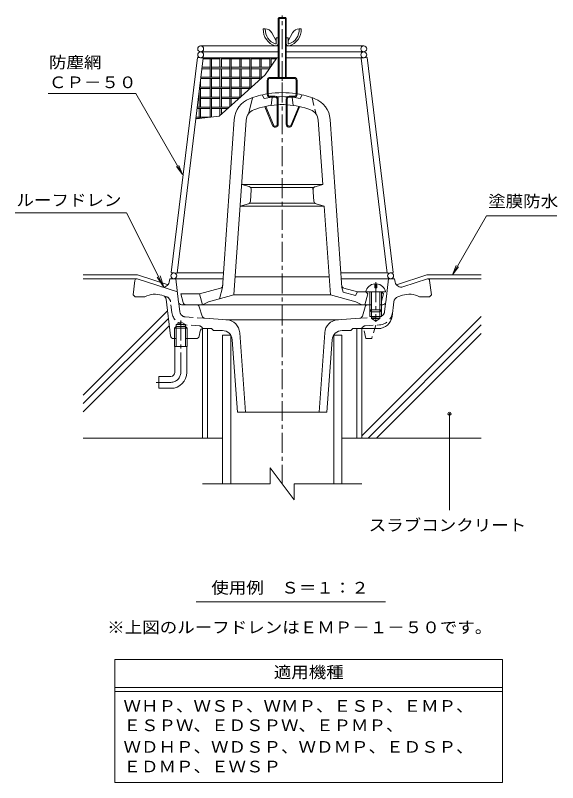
# Model space of a CAD drawing. Units: millimetres, scale not verified. Extents: x -345 to 342, y -270 to 234.
# Drawn here: x 69.1 to 341.7, y -209.1 to 176.3 of the extents above; entities that cross this region are included whole.
import ezdxf
from ezdxf.enums import TextEntityAlignment as Align

# ---------------------------------------------------------------- set-up
doc = ezdxf.new("R2010")
doc.units = ezdxf.units.MM
doc.header["$LTSCALE"] = 2
doc.header["$PDMODE"] = 32
doc.header["$PDSIZE"] = 1.6
doc.linetypes.add('CHAIN1', pattern=[8, 5, -1, 1, -1])
doc.linetypes.add('DASHED2', pattern=[3, 2, -1])
for name, color, linetype, lineweight in [('D-0', 3, 'Continuous', 9), ('D-2', 6, 'Continuous', 9), ('D-3', 4, 'Continuous', 9), ('D-5', 7, 'Continuous', 9), ('D-6', 4, 'Continuous', 9), ('D-9', 7, 'Continuous', 9), ('D-A', 2, 'Continuous', 9), ('D-B', 7, 'Continuous', 9), ('D-D', 7, 'Continuous', 9), ('F-4_F-4ﾚｲﾔ', 7, 'Continuous', 9)]:
    doc.layers.add(name, color=color, linetype=linetype, lineweight=lineweight)
doc.layers.add('D-F', color=2, linetype='Continuous')
doc.styles.add('ＭＳ ゴシック', font='')
doc.styles.get('ＭＳ ゴシック').set_extended_font_data('MS Gothic')

msp = doc.modelspace()

# ---------------------------------------------------------------- linework, layer by layer
at = {"layer": 'D-0', "linetype": 'CHAIN1'}
for p, q in [((203.234, 142.513), (203.234, -59.051)), ((152.234, -3.078), (152.234, 22.922)), ((147.234, -8.078), (139.811, -8.078))]:
    msp.add_line(p, q, dxfattribs=at)
at = {"layer": 'D-0'}
for p, q in [((129.124, 43.046), (128.234, 35.922)), ((130.117, 43.922), (130.234, 43.922)), ((150.544, 37.323), (130.234, 43.922)), ((146.392, 42.198), (146.734, 43.922)), ((146.734, 43.922), (173.542, 43.922)), ((151.168, 32.239), (149.734, 43.922)), ((259.734, 43.922), (232.926, 43.922)), ((255.299, 32.239), (256.734, 43.922)), ((260.076, 42.198), (259.734, 43.922)), ((263.946, 39.929), (276.234, 43.922)), ((276.351, 43.922), (276.234, 43.922)), ((277.343, 43.046), (278.234, 35.922)), ((129.234, 34.922), (128.234, 35.922)), ((129.234, 34.922), (134.234, 34.922)), ((143.517, 35.4), (142.754, 35.648)), ((261.401, 34.896), (263.714, 35.648)), ((277.234, 34.922), (272.234, 34.922)), ((277.234, 34.922), (278.234, 35.922)), ((147.077, 15.245), (144.885, 33.734)), ((160.115, 30.922), (152.657, 30.922)), ((246.353, 30.922), (248.104, 30.922)), ((252.364, 30.922), (253.811, 30.922)), ((258.449, 25.069), (259.35, 32.409)), ((161.553, 29.849), (162.938, 25.192)), ((244.915, 29.849), (243.53, 25.192)), ((247.234, 28.301), (247.234, 24.922)), ((248.104, 27.431), (248.104, 23.922)), ((252.364, 27.431), (252.364, 23.922)), ((253.234, 28.301), (253.234, 24.922)), ((164.271, 24.123), (175.387, 23.346)), ((231.569, 23.363), (174.899, 23.363)), ((231.081, 23.346), (242.197, 24.123)), ((253.234, 24.922), (247.234, 24.922)), ((252.364, 23.922), (250.234, 22.692)), ((149.874, 19.922), (149.059, 19.122)), ((149.874, 20.922), (152.234, 22.284)), ((149.874, 9.922), (149.874, 20.922)), ((154.594, 20.922), (149.874, 20.922)), ((154.594, 19.922), (149.874, 19.922)), ((154.594, 20.922), (152.234, 22.284)), ((154.594, 9.922), (154.594, 20.922)), ((155.409, 19.122), (154.594, 19.922)), ((155.409, 19.122), (149.059, 19.122)), ((149.059, 9.922), (149.059, 19.122)), ((155.409, 9.922), (155.409, 19.122)), ((161.993, 17.716), (161.475, 15.128)), ((163.464, 18.922), (167.734, 18.922)), ((168.734, 17.922), (167.734, 18.922)), ((173.15, 17.922), (168.734, 17.922)), ((181.881, 16.861), (184.734, -23.078)), ((224.587, 16.861), (221.734, -23.078)), ((233.318, 17.922), (237.734, 17.922)), ((237.734, 17.922), (238.734, 18.922)), ((251.501, 18.922), (238.734, 18.922)), ((148.567, 13.922), (149.874, 13.922)), ((154.594, 13.922), (160.004, 13.922)), ((178.137, 13.278), (180.734, -23.078)), ((228.331, 13.278), (225.734, -23.078)), ((155.409, 9.922), (149.059, 9.922)), ((149.234, -3.078), (149.234, 9.922)), ((155.234, -3.078), (155.234, 9.922)), ((141.234, -5.078), (141.234, -11.078)), ((147.234, -5.078), (141.234, -5.078)), ((147.234, -11.078), (141.234, -11.078)), ((180.734, -23.078), (225.734, -23.078))]:
    msp.add_line(p, q, dxfattribs=at)
at = {"layer": 'D-0', "linetype": 'DASHED2'}
for p, q in [((145.067, 34.896), (143.517, 35.4)), ((147.789, 26.944), (147.117, 32.409)), ((151.759, 27.431), (151.168, 32.239)), ((254.709, 27.431), (255.299, 32.239)), ((154.527, 24.804), (164.271, 24.123)), ((251.941, 24.804), (242.197, 24.123)), ((161.468, 20.309), (154.248, 20.814)), ((245, 20.309), (252.22, 20.814)), ((250.234, 20.675), (248.234, 13.922)), ((245.234, 13.922), (244.234, 18.922)), ((245.234, 13.922), (248.234, 13.922))]:
    msp.add_line(p, q, dxfattribs=at)
at = {"layer": 'D-0'}
msp.add_lwpolyline([(252.364, 23.922), (248.104, 23.922), (250.234, 22.692)], dxfattribs=at)
for centre, radius, start, end in [((130.117, 42.922), 1, 90, 172.87573), ((276.351, 42.922), 1, 7.12427, 90), ((143.449, 42.782), 3, 251.99948, 348.76921), ((263.019, 42.782), 3, 191.23079, 288.00052), ((139.355, 25.186), 11, 72.00024, 117.74339), ((142.899, 33.498), 2, 6.76268, 71.99925), ((262.328, 32.043), 3, 108.00021, 172.99983), ((267.113, 25.186), 11, 62.25661, 108.00055), ((152.657, 32.422), 1.5, 187.00027, 270), ((160.115, 29.422), 1.5, 16.5591, 90), ((246.353, 29.422), 1.5, 90, 163.4409), ((253.811, 32.422), 1.5, 270, 352.99973), ((164.375, 25.619), 1.5, 196.5591, 266.00064), ((174.899, 16.363), 7, 4.0856, 86.00008), ((231.569, 16.363), 7, 94.00021, 175.9144), ((242.092, 25.619), 1.5, 273.99936, 343.4409), ((251.501, 25.922), 7, 270, 352.99948), ((163.464, 17.422), 1.5, 90, 168.68988), ((173.15, 12.922), 5, 4.08566, 90), ((233.318, 12.922), 5, 90, 175.91434), ((148.567, 15.422), 1.5, 186.76259, 270), ((160.004, 15.422), 1.5, 270, 348.6897), ((147.234, -3.078), 2, 270, 0), ((147.234, -3.078), 8, 270, 0)]:
    msp.add_arc(centre, radius, start, end, dxfattribs=at)
at = {"layer": 'D-0', "linetype": 'DASHED2'}
for centre, radius, start, end in [((144.14, 32.043), 3, 7.00017, 71.99979), ((154.736, 27.797), 3, 187.00017, 265.99974), ((251.732, 27.797), 3, 274.00026, 352.99983), ((154.736, 27.797), 7, 187.00017, 265.99974), ((251.732, 27.797), 7, 274.00026, 352.99983), ((161.329, 18.314), 2, 17.68864, 86.00017), ((245.139, 18.314), 2, 93.99983, 162.31136)]:
    msp.add_arc(centre, radius, start, end, dxfattribs=at)
at = {"layer": 'D-0', "linetype": 'CHAIN1'}
msp.add_arc((147.234, -3.078), 5, 270, 0, dxfattribs=at)
at = {"layer": 'D-2'}
for p, q in [((188.234, 134.907), (186.234, 126.679)), ((193.234, 136.322), (194.234, 134.492)), ((198.229, 135.094), (197.734, 131.042)), ((208.239, 135.094), (208.734, 131.042)), ((213.234, 136.322), (212.234, 134.492)), ((173.234, 39.513), (179.144, 124.026)), ((178.994, 35.872), (185.129, 123.607)), ((223.593, 91.372), (221.339, 123.607)), ((233.234, 39.513), (227.324, 124.026)), ((223.593, 91.372), (182.875, 91.372)), ((186.641, 90.221), (182.875, 91.372)), ((219.23, 89.872), (187.238, 89.872)), ((187.296, 82.913), (187.699, 88.682)), ((218.686, 89.872), (223.593, 91.372)), ((219.172, 82.913), (218.686, 89.872)), ((186.221, 81.578), (182.106, 80.372)), ((219.701, 81.872), (186.767, 81.872)), ((220.247, 81.578), (224.362, 80.372)), ((224.362, 80.372), (182.106, 80.372)), ((227.474, 35.872), (224.362, 80.372)), ((226.845, 44.872), (179.623, 44.872)), ((172.202, 39.236), (161.734, 36.422)), ((171.734, 33.92), (173.234, 39.513)), ((233.833, 37.281), (233.234, 39.513)), ((234.266, 39.236), (241.014, 37.422)), ((161.734, 36.422), (152.234, 36.422)), ((153.432, 32.027), (152.234, 36.422)), ((163.234, 30.922), (161.734, 36.422)), ((227.474, 35.872), (178.994, 35.872)), ((227.474, 35.872), (240.234, 32.442)), ((233.833, 37.281), (240.014, 35.62)), ((241.014, 37.422), (240.014, 35.62)), ((253.234, 37.422), (241.014, 37.422)), ((246.234, 36.422), (244.734, 30.922)), ((246.234, 36.422), (245.234, 37.422)), ((254.234, 36.422), (253.234, 37.422)), ((253.234, 32.755), (254.234, 36.422)), ((246.353, 30.922), (160.115, 30.922)), ((240.234, 32.442), (243.234, 30.922))]:
    msp.add_line(p, q, dxfattribs=at)
at = {"layer": 'D-2', "linetype": 'DASHED2'}
msp.add_line((218.234, 134.907), (220.234, 126.679), dxfattribs=at)
at = {"layer": 'D-2'}
msp.add_lwpolyline([(178.994, 35.872), (166.234, 32.442), (163.234, 30.922)], dxfattribs=at)
for centre, radius, start, end in [((203.234, 91.422), 46, 99.38358, 110.88281), ((203.234, 91.422), 44, 97.00344, 101.80289), ((203.234, 91.422), 46, 81.24703, 98.75288), ((203.234, 91.422), 44, 86.52525, 93.47492), ((203.234, 91.422), 44, 78.19711, 82.99686), ((203.234, 91.422), 46, 69.11716, 80.61633), ((191.114, 123.188), 12, 110.8828, 175.99998), ((203.234, 91.422), 40, 93.58335, 110.88283), ((203.234, 91.422), 40, 87.13413, 92.86593), ((203.234, 91.422), 40, 69.11717, 86.41673), ((215.354, 123.188), 12, 4.00002, 69.1172), ((191.114, 123.188), 6, 110.8828, 175.99998), ((215.354, 123.188), 6, 4.00002, 69.1172), ((186.203, 88.786), 1.5, 356, 73.00346), ((220.265, 88.786), 1.5, 106.99654, 184), ((185.799, 83.018), 1.5, 286.33768, 356), ((220.669, 83.018), 1.5, 184, 253.66232), ((171.812, 40.684), 1.5, 285.04684, 356), ((234.656, 40.684), 1.5, 184, 254.95316), ((154.88, 32.422), 1.5, 195.255, 270)]:
    msp.add_arc(centre, radius, start, end, dxfattribs=at)
at = {"layer": 'D-3'}
for p, q in [((163.234, 18.922), (163.234, -36.078)), ((165.734, 18.922), (165.734, -36.078)), ((173.234, 15.659), (173.234, -59.051)), ((173.234, 15.659), (177.334, 15.659)), ((177.334, 15.659), (177.334, -59.051)), ((229.134, 15.659), (229.134, -59.051)), ((233.234, 15.659), (229.134, 15.659)), ((233.234, 15.659), (233.234, -59.051)), ((240.734, 18.922), (240.734, -36.078)), ((243.234, 18.922), (243.234, -36.078)), ((163.234, -36.078), (173.234, -36.078)), ((233.234, -36.078), (243.234, -36.078)), ((209.234, -67.051), (197.234, -51.051)), ((197.234, -59.051), (197.234, -51.051)), ((163.234, -59.051), (197.234, -59.051)), ((209.234, -67.051), (209.234, -59.051)), ((209.234, -59.051), (243.234, -59.051))]:
    msp.add_line(p, q, dxfattribs=at)
at = {"layer": 'D-5'}
for p, q in [((85.492, 136.931), (129.699, 136.931)), ((153.16, 96.295), (151.247, 100.914)), ((69.059, 77.069), (125.026, 77.069)), ((288.8, 45.91), (305.916, 75.557)), ((305.916, 75.557), (341.287, 75.557)), ((288.8, 45.91), (290.713, 50.53)), ((288.8, 45.91), (291.844, 49.877)), ((143.765, 39.799), (141.793, 45.466)), ((287.342, -23.843), (287.342, -72.308)), ((255.135, -118.358), (160.027, -118.358))]:
    msp.add_line(p, q, dxfattribs=at)
for points in [[(129.699, 136.931), (153.16, 96.295), (150.116, 100.261)], [(125.026, 77.069), (143.765, 39.799), (140.393, 44.762)]]:
    msp.add_lwpolyline(points, dxfattribs=at)
msp.add_point((287.342, -23.843), dxfattribs=at)
at = {"layer": 'D-6'}
for p, q in [((201.234, 160.922), (162.233, 160.922)), ((244.233, 160.922), (205.234, 160.922)), ((160.563, 155.114), (147.425, 47.092)), ((201.234, 157.922), (162.233, 157.922)), ((201.234, 154.922), (162.233, 154.922)), ((244.233, 157.922), (205.234, 157.922)), ((244.233, 154.922), (205.234, 154.922)), ((245.904, 155.114), (242.925, 154.752)), ((242.925, 154.752), (256.065, 46.73)), ((245.904, 155.114), (259.043, 47.093)), ((147.425, 47.092), (150.403, 46.73)), ((148.824, 46.922), (148.733, 46.922)), ((173.752, 46.922), (150.427, 46.922)), ((256.041, 46.922), (232.716, 46.922)), ((259.043, 47.093), (256.065, 46.73)), ((257.733, 46.922), (257.639, 46.922)), ((257.644, 46.922), (257.735, 46.922)), ((173.542, 43.922), (148.733, 43.922)), ((257.733, 43.922), (232.926, 43.922))]:
    msp.add_line(p, q, dxfattribs=at)
at = {"layer": 'D-6', "color": 6}
for p, q in [((145.581, 27.863), (103.234, -14.484)), ((146.031, 24.07), (103.234, -18.727)), ((303.234, 25.008), (243.234, -34.992)), ((146.48, 20.277), (103.234, -22.969)), ((303.234, 20.765), (246.39, -36.078)), ((303.234, 16.523), (250.633, -36.078)), ((163.234, -36.078), (103.234, -36.078)), ((243.234, -36.078), (303.234, -36.078))]:
    msp.add_line(p, q, dxfattribs=at)
at = {"layer": 'D-6'}
msp.add_lwpolyline([(160.563, 155.114), (163.541, 154.752), (150.403, 46.73)], dxfattribs=at)
for centre in [(162.233, 159.422), (244.233, 159.422), (162.233, 156.422), (244.233, 156.422), (148.733, 45.422), (257.733, 45.422)]:
    msp.add_circle(centre, 1.5, dxfattribs=at)
at = {"layer": 'D-9'}
for p, q in [((201.234, 174.694), (205.234, 174.694)), ((201.634, 145.094), (201.634, 175.094)), ((204.834, 145.094), (204.834, 175.094)), ((205.234, 145.094), (205.234, 174.694)), ((195.734, 143.594), (195.734, 136.594)), ((196.234, 136.594), (196.234, 143.594)), ((197.234, 145.094), (209.234, 145.094)), ((209.234, 144.594), (197.234, 144.594)), ((210.234, 136.594), (210.234, 143.594)), ((210.734, 143.594), (210.734, 136.594)), ((197.234, 135.594), (199.734, 135.594)), ((199.734, 135.094), (197.234, 135.094)), ((206.734, 135.594), (209.234, 135.594)), ((206.734, 135.094), (209.234, 135.094)), ((200.734, 134.094), (200.734, 121.594)), ((201.234, 134.094), (201.234, 121.594)), ((205.234, 134.094), (205.234, 121.594)), ((205.734, 134.094), (205.734, 121.594)), ((194.946, 130.514), (194.485, 130.322)), ((194.485, 130.322), (198.355, 121.005)), ((194.946, 130.514), (198.811, 121.21)), ((211.522, 130.514), (207.658, 121.21)), ((211.984, 130.322), (208.114, 121.005)), ((211.522, 130.514), (211.984, 130.322))]:
    msp.add_line(p, q, dxfattribs=at)
at = {"layer": 'D-9', "linetype": 'CHAIN1'}
msp.add_line((203.234, 143.291), (203.234, 176.257), dxfattribs=at)
at = {"layer": 'D-9'}
msp.add_lwpolyline([(201.234, 145.094), (201.234, 174.694), (201.634, 175.094), (204.834, 175.094), (205.234, 174.694)], dxfattribs=at)
for centre, radius, start, end in [((197.234, 143.594), 1.5, 90.00029, 180.00029), ((197.234, 143.594), 1, 90.00029, 180.00029), ((209.234, 143.594), 1.5, 0.00029, 90.00029), ((209.234, 143.594), 1, 0.00029, 90.00029), ((197.234, 136.594), 1.5, 180.00029, 270.00029), ((197.234, 136.594), 1, 180.00029, 270.00029), ((199.734, 134.094), 1.5, 0.00029, 90.00029), ((199.734, 134.094), 1, 0.00029, 90.00029), ((206.734, 134.094), 1.5, 90.00029, 180.00029), ((206.734, 134.094), 1, 90.00029, 180.00029), ((209.234, 136.594), 1, 270.00029, 0.00029), ((209.234, 136.594), 1.5, 270.00029, 0.00029), ((199.734, 121.594), 1.5, 194.55623, 0.00027), ((199.734, 121.594), 1, 194.55632, 0.00029), ((206.734, 121.594), 1.5, 180.00029, 336.88346), ((206.734, 121.594), 1, 180.00029, 345.4534)]:
    msp.add_arc(centre, radius, start, end, dxfattribs=at)
at = {"layer": 'D-A'}
for p, q in [((194.681, 169.422), (193.734, 169.422)), ((198.065, 167.554), (200.234, 163.422)), ((208.403, 167.554), (206.234, 163.422)), ((211.787, 169.422), (212.734, 169.422)), ((199.9, 161.922), (200.034, 161.922)), ((200.234, 162.122), (200.234, 164.922)), ((201.634, 164.922), (200.234, 164.922)), ((201.234, 162.122), (201.234, 164.922)), ((206.234, 164.922), (204.834, 164.922)), ((205.234, 162.122), (205.234, 164.922)), ((206.234, 162.122), (206.234, 164.922)), ((206.569, 161.922), (206.434, 161.922)), ((199.754, 160.922), (201.234, 160.922)), ((205.234, 160.922), (206.714, 160.922))]:
    msp.add_line(p, q, dxfattribs=at)
at = {"layer": 'D-A', "color": 4}
for p, q in [((249.734, 41.397), (249.734, 39.422)), ((249.734, 39.422), (250.734, 39.422)), ((250.734, 41.397), (250.734, 39.422)), ((245.234, 37.422), (255.234, 37.422)), ((247.234, 37.422), (247.234, 28.292)), ((248.104, 37.422), (248.104, 27.422)), ((252.364, 37.422), (252.364, 27.422)), ((253.234, 37.422), (253.234, 28.292)), ((248.104, 27.422), (247.234, 28.292)), ((247.234, 28.292), (253.234, 28.292)), ((248.104, 27.422), (252.364, 27.422)), ((253.234, 28.292), (252.364, 27.422))]:
    msp.add_line(p, q, dxfattribs=at)
at = {"layer": 'D-A', "color": 4, "linetype": 'CHAIN1'}
msp.add_line((250.234, 42.252), (250.234, 22.26), dxfattribs=at)
at = {"layer": 'D-A'}
for centre, radius, start, end in [((202.061, 168.937), 8.341, 176.67015, 253.94527), ((194.681, 165.422), 4, 32.21684, 90.00035), ((202.061, 168.937), 7.341, 176.67015, 252.87885), ((204.407, 168.937), 7.341, 287.12186, 3.33055), ((204.407, 168.937), 8.341, 286.05544, 3.33055), ((211.787, 165.422), 4, 90.00035, 147.78386), ((200.034, 162.122), 1.2, 270.00035, 0.00035), ((200.034, 162.122), 0.2, 270.00035, 0.00035), ((206.434, 162.122), 1.2, 180.00035, 270.00035), ((206.434, 162.122), 0.2, 180.00035, 270.00035)]:
    msp.add_arc(centre, radius, start, end, dxfattribs=at)
at = {"layer": 'D-A', "color": 4}
for start, end in [(95.59886, 167.31978), (12.68025, 84.40114)]:
    msp.add_arc((250.234, 36.297), 5.125, start, end, dxfattribs=at)
at = {"layer": 'D-B'}
for p, q in [((163.511, 154.455), (171.948, 154.455)), ((166.948, 154.455), (166.948, 145.155)), ((167.648, 154.455), (167.648, 145.155)), ((171.948, 154.922), (171.948, 150.155)), ((172.648, 154.922), (172.648, 150.155)), ((172.648, 154.455), (186.948, 154.455)), ((176.948, 154.455), (176.948, 145.155)), ((177.648, 154.455), (177.648, 145.155)), ((181.948, 154.455), (181.948, 150.155)), ((182.648, 154.455), (182.648, 150.155)), ((186.948, 154.922), (186.948, 145.155)), ((187.648, 154.922), (187.648, 145.155)), ((187.648, 154.455), (196.948, 154.455)), ((191.948, 154.455), (191.948, 150.155)), ((192.648, 154.455), (192.648, 150.155)), ((200.478, 154.922), (194.649, 146.443)), ((196.948, 154.922), (196.948, 149.787)), ((197.648, 154.922), (197.648, 150.805)), ((197.648, 154.455), (200.157, 154.455)), ((162.919, 149.455), (166.948, 149.455)), ((163.002, 150.155), (166.948, 150.155)), ((167.648, 150.155), (176.948, 150.155)), ((167.648, 149.455), (176.948, 149.455)), ((171.948, 149.455), (171.948, 140.155)), ((172.648, 149.455), (172.648, 140.155)), ((177.648, 150.155), (186.948, 150.155)), ((177.648, 149.455), (186.948, 149.455)), ((181.948, 149.455), (181.948, 140.155)), ((182.648, 149.455), (182.648, 140.155)), ((187.648, 150.155), (197.201, 150.155)), ((187.648, 149.455), (196.72, 149.455)), ((191.948, 149.455), (191.948, 143.999)), ((192.648, 149.455), (192.648, 144.633)), ((162.211, 140.155), (162.211, 143.483)), ((162.327, 144.455), (171.948, 144.455)), ((162.409, 145.155), (171.948, 145.155)), ((166.948, 144.455), (166.948, 135.155)), ((167.648, 144.455), (167.648, 135.155)), ((172.648, 145.155), (181.948, 145.155)), ((172.648, 144.455), (181.948, 144.455)), ((176.948, 144.455), (176.948, 135.155)), ((177.648, 144.455), (177.648, 135.155)), ((182.648, 145.155), (191.948, 145.155)), ((182.648, 144.455), (191.948, 144.455)), ((186.948, 144.455), (186.948, 139.455)), ((187.648, 144.455), (187.648, 140.109)), ((192.648, 145.155), (193.225, 145.155)), ((161.734, 139.455), (166.948, 139.455)), ((161.817, 140.155), (166.948, 140.155)), ((162.211, 139.455), (162.211, 130.155)), ((167.648, 140.155), (176.948, 140.155)), ((167.648, 139.455), (176.948, 139.455)), ((171.948, 139.455), (171.948, 130.155)), ((172.648, 139.455), (172.648, 130.155)), ((177.648, 140.155), (186.948, 140.155)), ((177.648, 139.455), (186.925, 139.455)), ((181.948, 139.455), (181.948, 134.958)), ((182.648, 139.455), (182.648, 135.585)), ((161.225, 135.155), (161.511, 135.155)), ((161.511, 137.572), (161.511, 130.155)), ((162.211, 135.155), (171.948, 135.155)), ((172.648, 135.155), (181.948, 135.155)), ((161.142, 134.455), (161.511, 134.455)), ((162.211, 134.455), (171.948, 134.455)), ((166.948, 134.455), (166.948, 125.155)), ((167.648, 134.455), (167.648, 125.189)), ((172.648, 134.455), (181.386, 134.455)), ((176.948, 134.455), (176.948, 130.484)), ((177.648, 134.455), (177.648, 131.11)), ((160.55, 129.455), (166.948, 129.455)), ((160.633, 130.155), (166.948, 130.155)), ((161.511, 129.455), (161.511, 124.448)), ((162.211, 129.455), (162.211, 124.533)), ((167.648, 130.155), (176.58, 130.155)), ((167.648, 129.455), (175.798, 129.455)), ((171.948, 129.455), (171.948, 126.01)), ((172.648, 129.455), (172.648, 126.637)), ((171.558, 125.662), (159.935, 124.258)), ((159.958, 124.455), (161.57, 124.455)), ((160.041, 125.155), (167.365, 125.155))]:
    msp.add_line(p, q, dxfattribs=at)
msp.add_lwpolyline([(194.649, 146.443), (182.526, 135.475), (171.558, 125.662)], dxfattribs=at)
at = {"layer": 'D-D'}
for p, q in [((130.551, 45.922), (103.234, 45.922)), ((130.117, 43.922), (103.234, 43.922)), ((145.83, 40.957), (130.551, 45.922)), ((260.638, 40.957), (275.917, 45.922)), ((275.917, 45.922), (303.234, 45.922)), ((276.351, 43.922), (303.234, 43.922))]:
    msp.add_line(p, q, dxfattribs=at)
at = {"layer": 'F-4_F-4ﾚｲﾔ'}
for p, q in [((119.012, -147.339), (313.942, -147.339)), ((119.012, -147.339), (119.012, -209.137)), ((313.942, -209.137), (313.942, -147.339)), ((119.012, -161.339), (313.942, -161.339)), ((119.012, -163.339), (313.942, -163.339)), ((119.012, -209.137), (313.942, -209.137))]:
    msp.add_line(p, q, dxfattribs=at)

# ---------------------------------------------------------------- texts
at = {"layer": 'D-5', "color": 2, "style": 'ＭＳ ゴシック', "width": 1.1}
for s, p in [('防塵網', (85.953, 147.944)), ('ＣＰ－５０', (85.953, 137.927)), ('ルーフドレン', (69.612, 78.751)), ('塗膜防水', (306.77, 78.186)), ('スラブコンクリート', (246.716, -84.482)), ('使用例\u3000Ｓ＝１：２', (167.581, -115.92))]:
    msp.add_text(s, height=5.865, dxfattribs=at).set_placement(p, align=Align.BOTTOM_LEFT)
at = {"layer": 'D-F', "style": 'ＭＳ ゴシック', "width": 1.1}
msp.add_text('※上図のルーフドレンはＥＭＰ－１－５０です。', height=5.865, dxfattribs=at).set_placement((115.251, -135.818), align=Align.BOTTOM_LEFT)
at = {"layer": 'F-4_F-4ﾚｲﾔ', "color": 2, "style": 'ＭＳ ゴシック', "width": 1.1}
for s, p in [('適用機種', (198.977, -158.339)), ('ＷＨＰ、ＷＳＰ、ＷＭＰ、ＥＳＰ、ＥＭＰ、', (123.438, -175.31)), ('ＥＳＰＷ、ＥＤＳＰＷ、ＥＰＭＰ、', (123.42, -185.011)), ('ＷＤＨＰ、ＷＤＳＰ、ＷＤＭＰ、ＥＤＳＰ、', (123.438, -195.866)), ('ＥＤＭＰ、ＥＷＳＰ', (123.438, -205.734))]:
    msp.add_text(s, height=5.865, dxfattribs=at).set_placement(p, align=Align.BOTTOM_LEFT)

doc.saveas('drawing.dxf')
